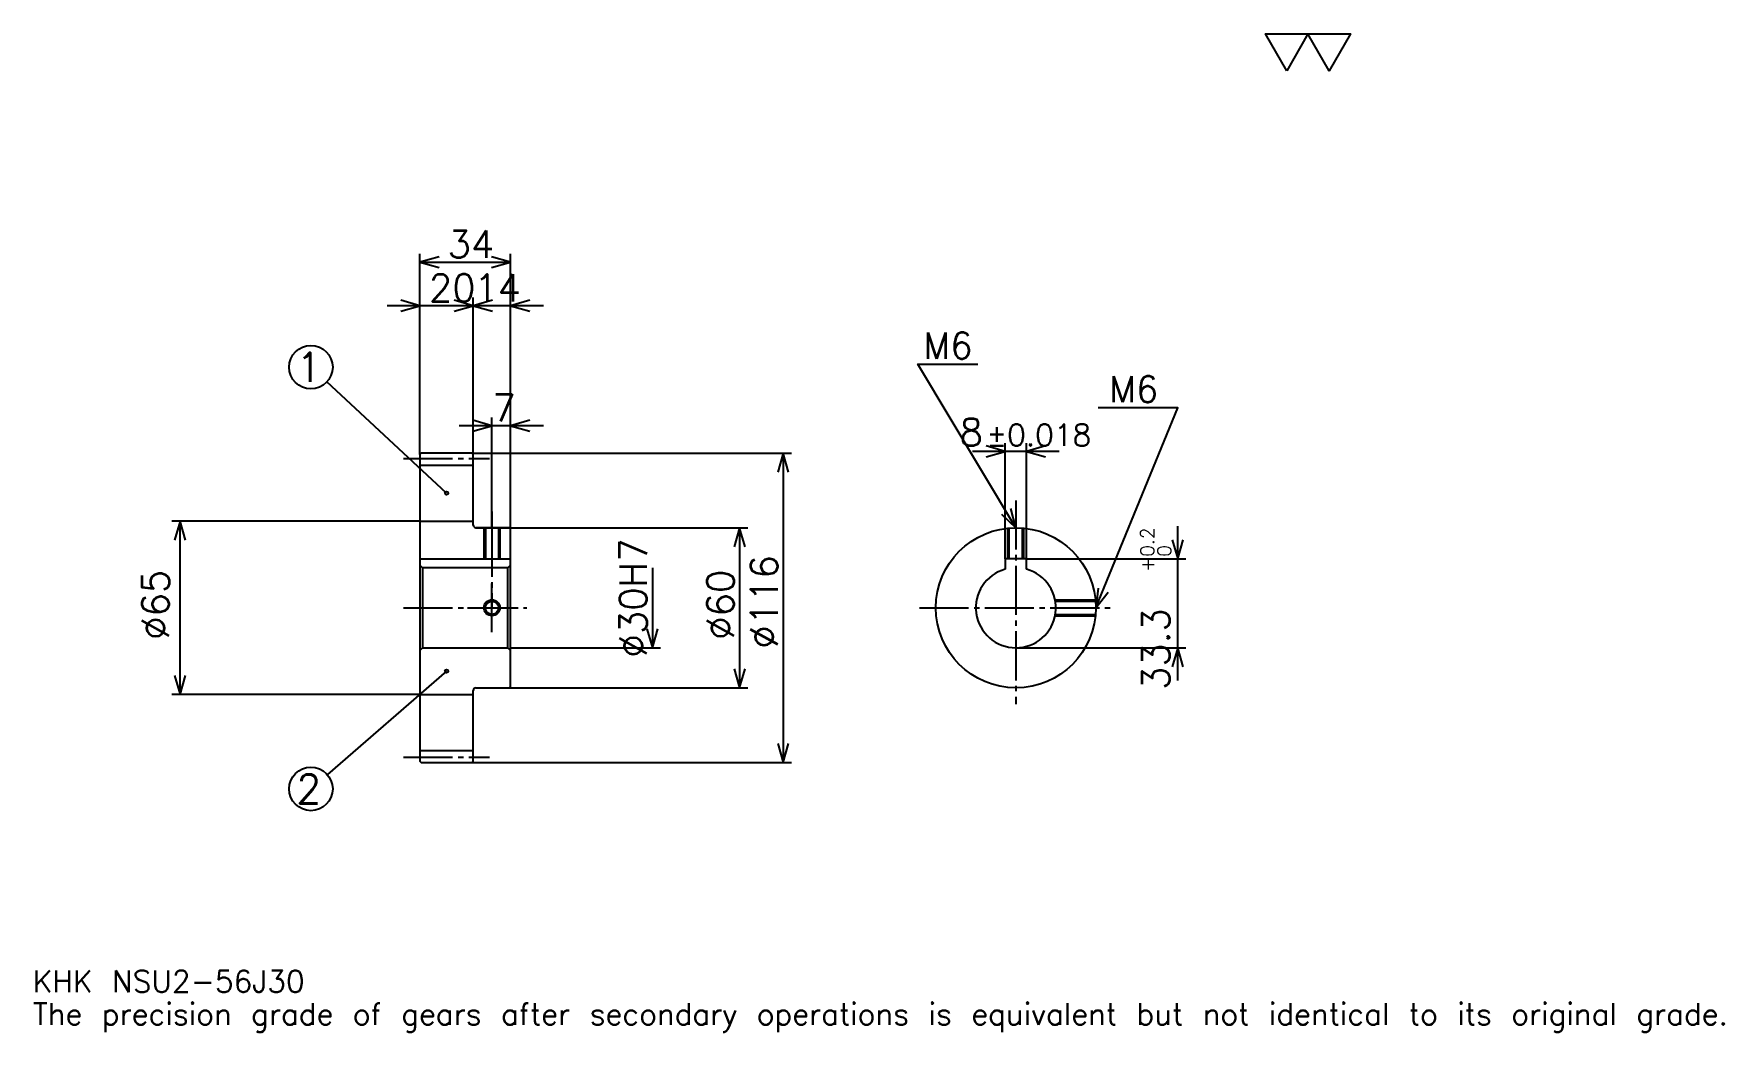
# Model space of a CAD drawing. Extents: x 21 to 654, y 7 to 382.
import ezdxf

# ---------------------------------------------------------------- set-up
doc = ezdxf.new("R2010")
doc.units = 0
doc.linetypes.add('DASHDOT', pattern=[24.521738, 18.391304, -2.043478, 2.043478, -2.043478])
doc.layers.get('0').update_dxf_attribs({"linetype": 'CONTINUOUS'})
doc.layers.add('DASHDOT', color=6, linetype='DASHDOT')
doc.styles.add('KANJI', font='TXT', dxfattribs={"bigfont": 'BIGFONT'})

msp = doc.modelspace()

# ---------------------------------------------------------------- linework, layer by layer
at = {"color": 5}
for p, q in [((165.521729, 224.543488), (165.521729, 299.130432)), ((199.521729, 224.543488), (199.521729, 299.130432)), ((165.521729, 296.065216), (199.521729, 296.065216)), ((197.782593, 279.717407), (153.260864, 279.717407)), ((211.782593, 279.717407), (173.260864, 279.717407)), ((185.521729, 224.543488), (185.521729, 282.782623)), ((175.521729, 209.543488), (130.645859, 251.155304)), ((211.782593, 234.76088), (180.260864, 234.76088)), ((192.521729, 224.543488), (192.521729, 237.826096)), ((384.913025, 184.843491), (384.913025, 228.217407)), ((392.913025, 184.843491), (392.913025, 228.217407)), ((165.521729, 224.043488), (165.521729, 224.543488)), ((185.021729, 224.543488), (199.521729, 224.543488)), ((185.521729, 224.043488), (185.521729, 224.543488)), ((192.521729, 196.543488), (192.521729, 224.543488)), ((192.521729, 196.543488), (192.521729, 224.543488)), ((199.521729, 224.543488), (304.760864, 224.543488)), ((199.521729, 196.043488), (199.521729, 224.543488)), ((301.695648, 224.543488), (301.695648, 108.543488)), ((405.173889, 225.152191), (372.652161, 225.152191)), ((165.521729, 199.043488), (72.543472, 199.043488)), ((75.608688, 134.043488), (75.608688, 199.043488)), ((186.521729, 196.543488), (199.521729, 196.543488)), ((199.521729, 196.543488), (288.413025, 196.543488)), ((285.347809, 196.543488), (285.347809, 136.543488)), ((449.565216, 139.282623), (449.565216, 197.104355)), ((392.913025, 184.843491), (452.630432, 184.843491)), ((252.652161, 181.543488), (252.652161, 151.543488)), ((199.521729, 151.543488), (255.717377, 151.543488)), ((388.913025, 151.543488), (452.630432, 151.543488)), ((175.521729, 142.793488), (130.827148, 104.029526)), ((165.521729, 134.043488), (72.543472, 134.043488)), ((186.521729, 136.543488), (199.521729, 136.543488)), ((199.521729, 136.543488), (288.413025, 136.543488)), ((185.021729, 108.543488), (199.521729, 108.543488)), ((199.521729, 108.543488), (304.760864, 108.543488))]:
    msp.add_line(p, q, dxfattribs=at)
at = {"color": 4}
for p, q in [((165.521729, 220.043488), (185.521729, 220.043488)), ((165.521729, 199.043488), (185.521729, 199.043488)), ((165.521729, 184.843491), (199.521729, 184.843491)), ((166.521729, 181.543488), (166.521729, 151.543488)), ((198.521729, 181.543488), (199.521729, 182.543488)), ((198.521729, 151.543488), (199.521729, 150.543488)), ((165.521729, 134.043488), (185.521729, 134.043488)), ((165.521729, 113.043488), (185.521729, 113.043488))]:
    msp.add_line(p, q, dxfattribs=at)
at = {"color": 7}
msp.add_lwpolyline([(490.434784, 367.82608), (482.46521, 381.639984), (514.343506, 381.639984), (506.373901, 367.82608), (498.404358, 381.639984), (490.434784, 367.82608)], dxfattribs=at)
at = {"color": 5}
for points in [[(172.673904, 298.108704), (165.521729, 296.065216), (172.673904, 294.021729)], [(192.369553, 294.021729), (199.521729, 296.065216), (192.369553, 298.108704)], [(158.369553, 277.67392), (165.521729, 279.717407), (158.369553, 281.760864)], [(178.369553, 277.67392), (185.521729, 279.717407), (178.369553, 281.760864)], [(192.673904, 281.760864), (185.521729, 279.717407), (192.673904, 277.67392)], [(206.673904, 281.760864), (199.521729, 279.717407), (206.673904, 277.67392)], [(388.913025, 196.543488), (352.130432, 257.847839), (374.608704, 257.847839)], [(418.913025, 166.543488), (449.565216, 241.5), (419.730408, 241.5)], [(185.369553, 232.717407), (192.521729, 234.76088), (185.369553, 236.804352)], [(206.673904, 236.804352), (199.521729, 234.76088), (206.673904, 232.717407)], [(303.739136, 217.391312), (301.695648, 224.543488), (299.652161, 217.391312)], [(377.760864, 223.108704), (384.913025, 225.152191), (377.760864, 227.195663)], [(400.065216, 227.195663), (392.913025, 225.152191), (400.065216, 223.108704)], [(383.481018, 201.625061), (388.913025, 196.543488), (386.985535, 203.727783)], [(77.652168, 191.891312), (75.608688, 199.043488), (73.565208, 191.891312)], [(287.391296, 189.391312), (285.347809, 196.543488), (283.304321, 189.391312)], [(447.521729, 191.995667), (449.565216, 184.843491), (451.608704, 191.995667)], [(419.72876, 173.936996), (418.913025, 166.543488), (423.511627, 172.39006)], [(250.608673, 158.695663), (252.652161, 151.543488), (254.695648, 158.695663)], [(451.608704, 144.391312), (449.565216, 151.543488), (447.521729, 144.391312)], [(73.565208, 141.195663), (75.608688, 134.043488), (77.652168, 141.195663)], [(283.304321, 143.695663), (285.347809, 136.543488), (287.391296, 143.695663)], [(299.652161, 115.695663), (301.695648, 108.543488), (303.739136, 115.695663)]]:
    msp.add_lwpolyline(points, dxfattribs=at)
at = {"color": 4}
for points in [[(185.521729, 197.543488), (185.521729, 224.043488), (185.021729, 224.543488), (166.021729, 224.543488), (165.521729, 224.043488), (165.521729, 150.543488)], [(186.521729, 136.543488), (199.021729, 136.543488), (199.521729, 137.043488), (199.521729, 196.043488), (199.021729, 196.543488), (186.521729, 196.543488)], [(189.521729, 196.543488), (189.521729, 184.843491)], [(190.061737, 196.543488), (190.061737, 184.843491)], [(194.98172, 196.543488), (194.98172, 184.843491)], [(195.521729, 196.543488), (195.521729, 184.843491)], [(386.453033, 184.843491), (386.453033, 196.442459)], [(391.373047, 184.843491), (391.373047, 196.442459)], [(385.913025, 184.843491), (385.913025, 196.393112)], [(391.913025, 184.843491), (391.913025, 196.393112)], [(392.913025, 181.00032), (392.913025, 184.843491), (384.913025, 184.843491), (384.913025, 181.00032)], [(165.521729, 150.543488), (166.521729, 151.543488), (198.521729, 151.543488), (198.521729, 181.543488), (166.521729, 181.543488), (165.521729, 182.543488)], [(403.609985, 169.543488), (418.762665, 169.543488)], [(403.709961, 169.003494), (418.812012, 169.003494)], [(403.609985, 163.543488), (418.762665, 163.543488)], [(403.709961, 164.083481), (418.812012, 164.083481)], [(165.521729, 150.543488), (165.521729, 109.043488), (166.021729, 108.543488), (185.021729, 108.543488), (185.521729, 109.043488), (185.521729, 135.543488)]]:
    msp.add_lwpolyline(points, dxfattribs=at)
at = {"color": 5}
for centre, radius in [((124.652161, 256.713043), 8.173913), ((175.521729, 209.543488), 0.613044), ((175.521729, 142.793488), 0.613044), ((124.652161, 98.67392), 8.173913)]:
    msp.add_circle(centre, radius, dxfattribs=at)
at = {"color": 4}
for centre, radius in [((388.913025, 166.543488), 30), ((192.521729, 166.543488), 2.46)]:
    msp.add_circle(centre, radius, dxfattribs=at)
at = {"color": 7}
msp.add_circle((192.521729, 166.543488), 3, dxfattribs=at)
at = {"color": 4}
for centre, radius, start, end in [((186.521729, 197.543488), 1, 180, 270), ((388.913025, 166.543488), 15, 105.466010323, 74.533989677), ((186.521729, 135.543488), 1, 90, 180)]:
    msp.add_arc(centre, radius, start, end, dxfattribs=at)
at = {"layer": 'DASHDOT', "color": 7}
for p, q in [((159.391296, 222.543488), (191.652161, 222.543488)), ((388.913025, 206.76088), (388.913025, 130.413055)), ((192.521729, 196.543488), (192.521729, 166.543488)), ((159.391296, 166.543488), (205.652161, 166.543488)), ((352.782593, 166.543488), (425.043457, 166.543488)), ((159.391296, 110.543488), (191.652161, 110.543488))]:
    msp.add_line(p, q, dxfattribs=at)
for points in [[(192.521729, 202.67392), (192.521729, 178.713058)], [(192.521729, 157.413055), (192.521729, 175.67392)], [(183.391296, 166.543488), (201.652161, 166.543488)]]:
    msp.add_lwpolyline(points, dxfattribs=at)

# ---------------------------------------------------------------- texts
at = {"color": 7, "style": 'KANJI'}
for s, height, p in [('34', 10.217391, (175.880432, 297.700012)), ('20', 10.217391, (168.880417, 281.352173)), ('14', 10.217391, (185.880432, 281.352173)), ('M6', 9.808696, (354.173889, 259.891296)), ('1', 10.898551, (119.202888, 251.263779)), ('M6', 9.808696, (423.817383, 243.543488)), ('7', 10.217391, (192.70108, 236.39566)), ('8', 10.217391, (367.822327, 227.195663)), ('%%p0.018', 8.173913, (377.936279, 227.195663)), ('2', 10.898551, (119.202888, 93.224648)), ('KHK NSU2-56J30', 8.173913, (20.434782, 22.47826)), ('The precision grade of gears after secondary operations is equivalent but not identical to its original grade.', 8.173913, (20.434782, 10.217391))]:
    msp.add_text(s, height=height, dxfattribs=at).set_placement(p)
for s, height, p in [('%%c30H7', 10.217391, (250.608673, 147.896744)), ('0.2', 5.108696, (440.778259, 185.676697)), ('%%c116', 10.217391, (299.652161, 151.217407)), ('+', 5.108696, (440.778259, 179.954956)), ('0', 5.108696, (447.113037, 185.676697)), ('%%c65', 10.217391, (71.521729, 154.538055)), ('%%c60', 10.217391, (283.304321, 154.538055)), ('33.3', 10.217391, (446.5, 135.730042))]:
    msp.add_text(s, height=height, rotation=90, dxfattribs=at).set_placement(p)

doc.saveas('drawing.dxf')
